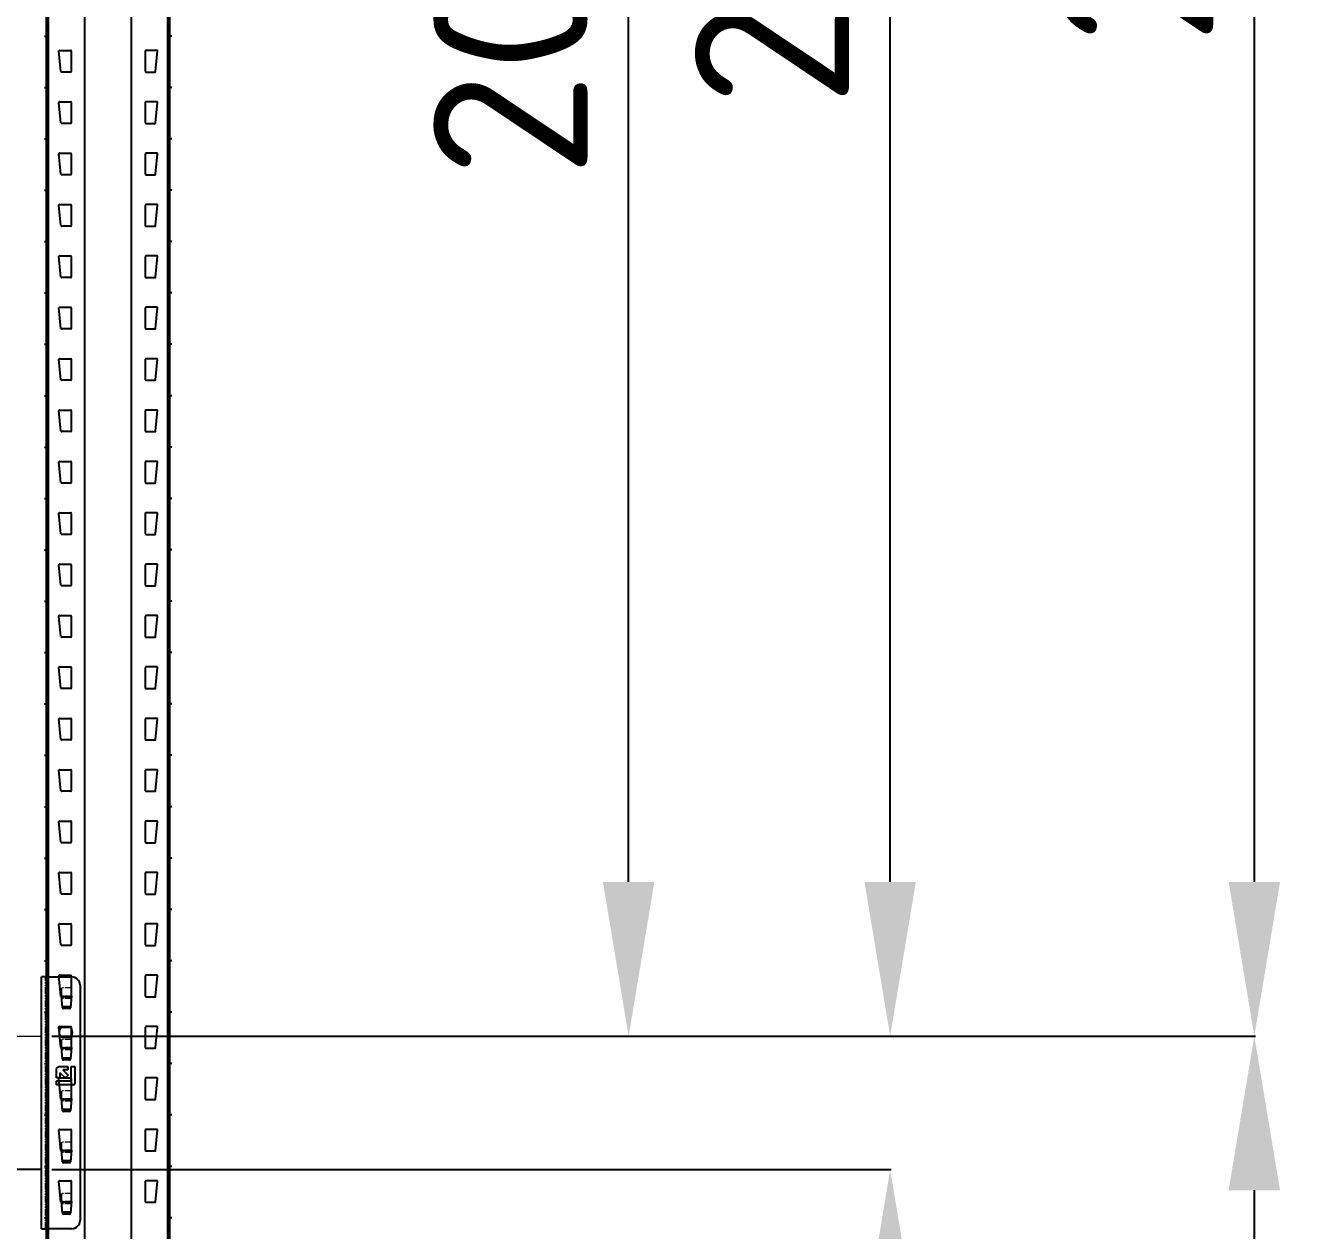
# Model space of a CAD drawing. Header units: millimetres. Extents: x 2140 to 223837, y 2113 to 170313.
# Drawn here: x 172194 to 173438, y 115182 to 116355 of the extents above; entities that cross this region are included whole.
import ezdxf

# ---------------------------------------------------------------- set-up
doc = ezdxf.new("R2010")
doc.units = ezdxf.units.MM
doc.linetypes.add('PHANTOM', pattern=[12.7, 6.35, -1.27, 1.27, -1.27, 1.27, -1.27])
doc.layers.add('0_ANNOT_Dimensions', color=7, linetype='Continuous')
doc.layers.add('2.Стойка', color=7, linetype='Continuous')
doc.layers.add('1.Балка', color=5, linetype='Continuous', lineweight=0)
doc.styles.get("Standard").update_dxf_attribs({"font": 'isocpeur.ttf'})
doc.dimstyles.new('150', dxfattribs={"dimtxt": 150, "dimasz": 150, "dimexe": 1, "dimexo": 10, "dimgap": 40, "dimtad": 1, "dimdec": 0, "dimzin": 0, "dimdsep": 46, "dimtxsty": 'Standard', "dimcen": 0.09, "dimadec": 0, "dimazin": 0, "dimtfac": 1, "dimtdec": 0, "dimtofl": 0, "dimtmove": 0, "dimatfit": 3, "dimfxl": 1, "dimtolj": 1, "dimtzin": 0, "dimarcsym": 0})
doc.dimstyles.new('150 (цвет)', dxfattribs={"dimtxt": 150, "dimasz": 150, "dimexe": 1, "dimexo": 10, "dimgap": -20, "dimtad": 1, "dimdec": 0, "dimzin": 0, "dimdsep": 46, "dimtxsty": 'Standard', "dimcen": 0.09, "dimadec": 0, "dimazin": 0, "dimtfac": 1, "dimtdec": 0, "dimtofl": 0, "dimtmove": 0, "dimatfit": 3, "dimfxl": 1, "dimtfill": 2, "dimtfillclr": 2, "dimtolj": 1, "dimtzin": 0, "dimarcsym": 0})

# ---------------------------------------------------------------- blocks, each defined once
blk = doc.blocks.new('*U494')
at = {"layer": '2.Стойка', "color": 0, "linetype": 'ByBlock'}
for p, q in [((-120, 0), (-120, 12200)), ((-118, 0), (-118, 12200)), ((-82.7, 0), (-82.7, 12200)), ((-37.3, 0), (-37.3, 12200)), ((-2, 0), (-2, 12200)), ((0, 0), (0, 12200)), ((-122, 6615), (-118, 6615)), ((-120, 6620.5), (-118, 6620.5)), ((-120, 6609.5), (-118, 6609.5)), ((0, 6620.5), (-2, 6620.5)), ((2, 6615), (-2, 6615)), ((0, 6609.5), (-2, 6609.5)), ((-106.1, 6580.5), (-108, 6600.5)), ((-107.5, 6601), (-96.5, 6601)), ((-96, 6600.5), (-96, 6580.5)), ((-24, 6600.5), (-24, 6580.5)), ((-12.5, 6601), (-23.5, 6601)), ((-13.9, 6580.5), (-12, 6600.5)), ((-96.5, 6580), (-105.6, 6580)), ((-23.5, 6580), (-14.4, 6580)), ((-122, 6565), (-118, 6565)), ((-120, 6570.5), (-118, 6570.5)), ((-120, 6559.5), (-118, 6559.5)), ((0, 6570.5), (-2, 6570.5)), ((2, 6565), (-2, 6565)), ((0, 6559.5), (-2, 6559.5)), ((-106.1, 6530.5), (-108, 6550.5)), ((-107.5, 6551), (-96.5, 6551)), ((-96, 6550.5), (-96, 6530.5)), ((-24, 6550.5), (-24, 6530.5)), ((-12.5, 6551), (-23.5, 6551)), ((-13.9, 6530.5), (-12, 6550.5)), ((-96.5, 6530), (-105.6, 6530)), ((-23.5, 6530), (-14.4, 6530)), ((-122, 6515), (-118, 6515)), ((-120, 6520.5), (-118, 6520.5)), ((-120, 6509.5), (-118, 6509.5)), ((0, 6520.5), (-2, 6520.5)), ((2, 6515), (-2, 6515)), ((0, 6509.5), (-2, 6509.5)), ((-106.1, 6480.5), (-108, 6500.5)), ((-107.5, 6501), (-96.5, 6501)), ((-96, 6500.5), (-96, 6480.5)), ((-24, 6500.5), (-24, 6480.5)), ((-12.5, 6501), (-23.5, 6501)), ((-13.9, 6480.5), (-12, 6500.5)), ((-96.5, 6480), (-105.6, 6480)), ((-23.5, 6480), (-14.4, 6480)), ((-122, 6465), (-118, 6465)), ((-120, 6470.5), (-118, 6470.5)), ((-120, 6459.5), (-118, 6459.5)), ((0, 6470.5), (-2, 6470.5)), ((2, 6465), (-2, 6465)), ((0, 6459.5), (-2, 6459.5)), ((-106.1, 6430.5), (-108, 6450.5)), ((-107.5, 6451), (-96.5, 6451)), ((-96, 6450.5), (-96, 6430.5)), ((-24, 6450.5), (-24, 6430.5)), ((-12.5, 6451), (-23.5, 6451)), ((-13.9, 6430.5), (-12, 6450.5)), ((-96.5, 6430), (-105.6, 6430)), ((-23.5, 6430), (-14.4, 6430)), ((-122, 6415), (-118, 6415)), ((-120, 6420.5), (-118, 6420.5)), ((-120, 6409.5), (-118, 6409.5)), ((0, 6420.5), (-2, 6420.5)), ((2, 6415), (-2, 6415)), ((0, 6409.5), (-2, 6409.5)), ((-106.1, 6380.5), (-108, 6400.5)), ((-107.5, 6401), (-96.5, 6401)), ((-96, 6400.5), (-96, 6380.5)), ((-24, 6400.5), (-24, 6380.5)), ((-12.5, 6401), (-23.5, 6401)), ((-13.9, 6380.5), (-12, 6400.5)), ((-96.5, 6380), (-105.6, 6380)), ((-23.5, 6380), (-14.4, 6380)), ((-122, 6365), (-118, 6365)), ((-120, 6370.5), (-118, 6370.5)), ((-120, 6359.5), (-118, 6359.5)), ((0, 6370.5), (-2, 6370.5)), ((2, 6365), (-2, 6365)), ((0, 6359.5), (-2, 6359.5)), ((-106.1, 6330.5), (-108, 6350.5)), ((-107.5, 6351), (-96.5, 6351)), ((-96, 6350.5), (-96, 6330.5)), ((-24, 6350.5), (-24, 6330.5)), ((-12.5, 6351), (-23.5, 6351)), ((-13.9, 6330.5), (-12, 6350.5)), ((-96.5, 6330), (-105.6, 6330)), ((-23.5, 6330), (-14.4, 6330)), ((-122, 6315), (-118, 6315)), ((-120, 6320.5), (-118, 6320.5)), ((0, 6320.5), (-2, 6320.5)), ((2, 6315), (-2, 6315)), ((-120, 6309.5), (-118, 6309.5)), ((-106.1, 6280.5), (-108, 6300.5)), ((-107.5, 6301), (-96.5, 6301)), ((-96, 6300.5), (-96, 6280.5)), ((-24, 6300.5), (-24, 6280.5)), ((-12.5, 6301), (-23.5, 6301)), ((-13.9, 6280.5), (-12, 6300.5)), ((0, 6309.5), (-2, 6309.5)), ((-96.5, 6280), (-105.6, 6280)), ((-23.5, 6280), (-14.4, 6280)), ((-122, 6265), (-118, 6265)), ((-120, 6270.5), (-118, 6270.5)), ((0, 6270.5), (-2, 6270.5)), ((2, 6265), (-2, 6265)), ((-120, 6259.5), (-118, 6259.5)), ((-106.1, 6230.5), (-108, 6250.5)), ((-107.5, 6251), (-96.5, 6251)), ((-96, 6250.5), (-96, 6230.5)), ((-24, 6250.5), (-24, 6230.5)), ((-12.5, 6251), (-23.5, 6251)), ((-13.9, 6230.5), (-12, 6250.5)), ((0, 6259.5), (-2, 6259.5)), ((-96.5, 6230), (-105.6, 6230)), ((-23.5, 6230), (-14.4, 6230)), ((-122, 6215), (-118, 6215)), ((-120, 6220.5), (-118, 6220.5)), ((0, 6220.5), (-2, 6220.5)), ((2, 6215), (-2, 6215)), ((-120, 6209.5), (-118, 6209.5)), ((-106.1, 6180.5), (-108, 6200.5)), ((-107.5, 6201), (-96.5, 6201)), ((-96, 6200.5), (-96, 6180.5)), ((-24, 6200.5), (-24, 6180.5)), ((-12.5, 6201), (-23.5, 6201)), ((-13.9, 6180.5), (-12, 6200.5)), ((0, 6209.5), (-2, 6209.5)), ((-96.5, 6180), (-105.6, 6180)), ((-23.5, 6180), (-14.4, 6180)), ((-122, 6165), (-118, 6165)), ((-120, 6170.5), (-118, 6170.5)), ((0, 6170.5), (-2, 6170.5)), ((2, 6165), (-2, 6165)), ((-120, 6159.5), (-118, 6159.5)), ((-106.1, 6130.5), (-108, 6150.5)), ((-107.5, 6151), (-96.5, 6151)), ((-96, 6150.5), (-96, 6130.5)), ((-24, 6150.5), (-24, 6130.5)), ((-12.5, 6151), (-23.5, 6151)), ((-13.9, 6130.5), (-12, 6150.5)), ((0, 6159.5), (-2, 6159.5)), ((-96.5, 6130), (-105.6, 6130)), ((-23.5, 6130), (-14.4, 6130)), ((-122, 6115), (-118, 6115)), ((-120, 6120.5), (-118, 6120.5)), ((0, 6120.5), (-2, 6120.5)), ((2, 6115), (-2, 6115)), ((-120, 6109.5), (-118, 6109.5)), ((-106.1, 6080.5), (-108, 6100.5)), ((-107.5, 6101), (-96.5, 6101)), ((-96, 6100.5), (-96, 6080.5)), ((-24, 6100.5), (-24, 6080.5)), ((-12.5, 6101), (-23.5, 6101)), ((-13.9, 6080.5), (-12, 6100.5)), ((0, 6109.5), (-2, 6109.5)), ((-96.5, 6080), (-105.6, 6080)), ((-23.5, 6080), (-14.4, 6080)), ((-122, 6065), (-118, 6065)), ((-120, 6070.5), (-118, 6070.5)), ((0, 6070.5), (-2, 6070.5)), ((2, 6065), (-2, 6065)), ((-120, 6059.5), (-118, 6059.5)), ((-106.1, 6030.5), (-108, 6050.5)), ((-107.5, 6051), (-96.5, 6051)), ((-96, 6050.5), (-96, 6030.5)), ((-24, 6050.5), (-24, 6030.5)), ((-12.5, 6051), (-23.5, 6051)), ((-13.9, 6030.5), (-12, 6050.5)), ((0, 6059.5), (-2, 6059.5)), ((-96.5, 6030), (-105.6, 6030)), ((-23.5, 6030), (-14.4, 6030)), ((-122, 6015), (-118, 6015)), ((-120, 6020.5), (-118, 6020.5)), ((0, 6020.5), (-2, 6020.5)), ((2, 6015), (-2, 6015)), ((-120, 6009.5), (-118, 6009.5)), ((-106.1, 5980.5), (-108, 6000.5)), ((-107.5, 6001), (-96.5, 6001)), ((-96, 6000.5), (-96, 5980.5)), ((-24, 6000.5), (-24, 5980.5)), ((-12.5, 6001), (-23.5, 6001)), ((-13.9, 5980.5), (-12, 6000.5)), ((0, 6009.5), (-2, 6009.5)), ((-96.5, 5980), (-105.6, 5980)), ((-23.5, 5980), (-14.4, 5980)), ((-122, 5965), (-118, 5965)), ((-120, 5970.5), (-118, 5970.5)), ((0, 5970.5), (-2, 5970.5)), ((2, 5965), (-2, 5965)), ((-120, 5959.5), (-118, 5959.5)), ((-106.1, 5930.5), (-108, 5950.5)), ((-107.5, 5951), (-96.5, 5951)), ((-96, 5950.5), (-96, 5930.5)), ((-24, 5950.5), (-24, 5930.5)), ((-12.5, 5951), (-23.5, 5951)), ((-13.9, 5930.5), (-12, 5950.5)), ((0, 5959.5), (-2, 5959.5)), ((-96.5, 5930), (-105.6, 5930)), ((-23.5, 5930), (-14.4, 5930)), ((-122, 5915), (-118, 5915)), ((-120, 5920.5), (-118, 5920.5)), ((0, 5920.5), (-2, 5920.5)), ((2, 5915), (-2, 5915)), ((-120, 5909.5), (-118, 5909.5)), ((-106.1, 5880.5), (-108, 5900.5)), ((-107.5, 5901), (-96.5, 5901)), ((-96, 5900.5), (-96, 5880.5)), ((-24, 5900.5), (-24, 5880.5)), ((-12.5, 5901), (-23.5, 5901)), ((-13.9, 5880.5), (-12, 5900.5)), ((0, 5909.5), (-2, 5909.5)), ((-96.5, 5880), (-105.6, 5880)), ((-23.5, 5880), (-14.4, 5880)), ((-122, 5865), (-118, 5865)), ((-120, 5870.5), (-118, 5870.5)), ((0, 5870.5), (-2, 5870.5)), ((2, 5865), (-2, 5865)), ((-120, 5859.5), (-118, 5859.5)), ((-106.1, 5830.5), (-108, 5850.5)), ((-107.5, 5851), (-96.5, 5851)), ((-96, 5850.5), (-96, 5830.5)), ((-24, 5850.5), (-24, 5830.5)), ((-12.5, 5851), (-23.5, 5851)), ((-13.9, 5830.5), (-12, 5850.5)), ((0, 5859.5), (-2, 5859.5)), ((-96.5, 5830), (-105.6, 5830)), ((-23.5, 5830), (-14.4, 5830)), ((-122, 5815), (-118, 5815)), ((-120, 5820.5), (-118, 5820.5)), ((0, 5820.5), (-2, 5820.5)), ((2, 5815), (-2, 5815)), ((-120, 5809.5), (-118, 5809.5)), ((-106.1, 5780.5), (-108, 5800.5)), ((-107.5, 5801), (-96.5, 5801)), ((-96, 5800.5), (-96, 5780.5)), ((-24, 5800.5), (-24, 5780.5)), ((-12.5, 5801), (-23.5, 5801)), ((-13.9, 5780.5), (-12, 5800.5)), ((0, 5809.5), (-2, 5809.5)), ((-96.5, 5780), (-105.6, 5780)), ((-23.5, 5780), (-14.4, 5780)), ((-122, 5765), (-118, 5765)), ((-120, 5770.5), (-118, 5770.5)), ((0, 5770.5), (-2, 5770.5)), ((2, 5765), (-2, 5765)), ((-120, 5759.5), (-118, 5759.5)), ((-106.1, 5730.5), (-108, 5750.5)), ((-107.5, 5751), (-96.5, 5751)), ((-96, 5750.5), (-96, 5730.5)), ((-24, 5750.5), (-24, 5730.5)), ((-12.5, 5751), (-23.5, 5751)), ((-13.9, 5730.5), (-12, 5750.5)), ((0, 5759.5), (-2, 5759.5)), ((-96.5, 5730), (-105.6, 5730)), ((-23.5, 5730), (-14.4, 5730)), ((-122, 5715), (-118, 5715)), ((-120, 5720.5), (-118, 5720.5)), ((0, 5720.5), (-2, 5720.5)), ((2, 5715), (-2, 5715)), ((-120, 5709.5), (-118, 5709.5)), ((-106.1, 5680.5), (-108, 5700.5)), ((-107.5, 5701), (-96.5, 5701)), ((-96, 5700.5), (-96, 5680.5)), ((-24, 5700.5), (-24, 5680.5)), ((-12.5, 5701), (-23.5, 5701)), ((-13.9, 5680.5), (-12, 5700.5)), ((0, 5709.5), (-2, 5709.5)), ((-96.5, 5680), (-105.6, 5680)), ((-23.5, 5680), (-14.4, 5680)), ((-122, 5665), (-118, 5665)), ((-120, 5670.5), (-118, 5670.5)), ((0, 5670.5), (-2, 5670.5)), ((2, 5665), (-2, 5665)), ((-120, 5659.5), (-118, 5659.5)), ((-106.1, 5630.5), (-108, 5650.5)), ((-107.5, 5651), (-96.5, 5651)), ((-96, 5650.5), (-96, 5630.5)), ((-24, 5650.5), (-24, 5630.5)), ((-12.5, 5651), (-23.5, 5651)), ((-13.9, 5630.5), (-12, 5650.5)), ((0, 5659.5), (-2, 5659.5)), ((-96.5, 5630), (-105.6, 5630)), ((-23.5, 5630), (-14.4, 5630)), ((-122, 5615), (-118, 5615)), ((-120, 5620.5), (-118, 5620.5)), ((0, 5620.5), (-2, 5620.5)), ((2, 5615), (-2, 5615)), ((-120, 5609.5), (-118, 5609.5)), ((-106.1, 5580.5), (-108, 5600.5)), ((-107.5, 5601), (-96.5, 5601)), ((-96, 5600.5), (-96, 5580.5)), ((-24, 5600.5), (-24, 5580.5)), ((-12.5, 5601), (-23.5, 5601)), ((-13.9, 5580.5), (-12, 5600.5)), ((0, 5609.5), (-2, 5609.5)), ((-96.5, 5580), (-105.6, 5580)), ((-23.5, 5580), (-14.4, 5580)), ((-122, 5565), (-118, 5565)), ((-120, 5570.5), (-118, 5570.5)), ((0, 5570.5), (-2, 5570.5)), ((2, 5565), (-2, 5565)), ((-120, 5559.5), (-118, 5559.5)), ((-106.1, 5530.5), (-108, 5550.5)), ((-107.5, 5551), (-96.5, 5551)), ((-96, 5550.5), (-96, 5530.5)), ((-24, 5550.5), (-24, 5530.5)), ((-12.5, 5551), (-23.5, 5551)), ((-13.9, 5530.5), (-12, 5550.5)), ((0, 5559.5), (-2, 5559.5)), ((-96.5, 5530), (-105.6, 5530)), ((-23.5, 5530), (-14.4, 5530)), ((-122, 5515), (-118, 5515)), ((-120, 5520.5), (-118, 5520.5)), ((0, 5520.5), (-2, 5520.5)), ((2, 5515), (-2, 5515)), ((-120, 5509.5), (-118, 5509.5)), ((-107.5, 5501), (-96.5, 5501)), ((-12.5, 5501), (-23.5, 5501)), ((0, 5509.5), (-2, 5509.5)), ((-106.1, 5480.5), (-108, 5500.5)), ((-96, 5500.5), (-96, 5480.5)), ((-24, 5500.5), (-24, 5480.5)), ((-13.9, 5480.5), (-12, 5500.5)), ((-96.5, 5480), (-105.6, 5480)), ((-23.5, 5480), (-14.4, 5480)), ((-122, 5465), (-118, 5465)), ((-120, 5470.5), (-118, 5470.5)), ((0, 5470.5), (-2, 5470.5)), ((2, 5465), (-2, 5465)), ((-120, 5459.5), (-118, 5459.5)), ((0, 5459.5), (-2, 5459.5))]:
    blk.add_line(p, q, dxfattribs=at)
for centre, start, end in [((-107.5, 6600.5), 90, 185.4403), ((-96.5, 6600.5), 0, 90), ((-23.5, 6600.5), 90, 180), ((-12.5, 6600.5), 354.5597, 90), ((-105.6, 6580.5), 185.4403, 270), ((-96.5, 6580.5), 270, 0), ((-23.5, 6580.5), 180, 270), ((-14.4, 6580.5), 270, 354.5597), ((-107.5, 6550.5), 90, 185.4403), ((-96.5, 6550.5), 0, 90), ((-23.5, 6550.5), 90, 180), ((-12.5, 6550.5), 354.5597, 90), ((-105.6, 6530.5), 185.4403, 270), ((-96.5, 6530.5), 270, 0), ((-23.5, 6530.5), 180, 270), ((-14.4, 6530.5), 270, 354.5597), ((-107.5, 6500.5), 90, 185.4403), ((-96.5, 6500.5), 0, 90), ((-23.5, 6500.5), 90, 180), ((-12.5, 6500.5), 354.5597, 90), ((-105.6, 6480.5), 185.4403, 270), ((-96.5, 6480.5), 270, 0), ((-23.5, 6480.5), 180, 270), ((-14.4, 6480.5), 270, 354.5597), ((-107.5, 6450.5), 90, 185.4403), ((-96.5, 6450.5), 0, 90), ((-23.5, 6450.5), 90, 180), ((-12.5, 6450.5), 354.5597, 90), ((-105.6, 6430.5), 185.4403, 270), ((-96.5, 6430.5), 270, 0), ((-23.5, 6430.5), 180, 270), ((-14.4, 6430.5), 270, 354.5597), ((-107.5, 6400.5), 90, 185.4403), ((-96.5, 6400.5), 0, 90), ((-23.5, 6400.5), 90, 180), ((-12.5, 6400.5), 354.5597, 90), ((-105.6, 6380.5), 185.4403, 270), ((-96.5, 6380.5), 270, 0), ((-23.5, 6380.5), 180, 270), ((-14.4, 6380.5), 270, 354.5597), ((-107.5, 6350.5), 90, 185.4403), ((-96.5, 6350.5), 0, 90), ((-23.5, 6350.5), 90, 180), ((-12.5, 6350.5), 354.5597, 90), ((-105.6, 6330.5), 185.4403, 270), ((-96.5, 6330.5), 270, 0), ((-23.5, 6330.5), 180, 270), ((-14.4, 6330.5), 270, 354.5597), ((-107.5, 6300.5), 90, 185.4403), ((-96.5, 6300.5), 0, 90), ((-23.5, 6300.5), 90, 180), ((-12.5, 6300.5), 354.5597, 90), ((-105.6, 6280.5), 185.4403, 270), ((-96.5, 6280.5), 270, 0), ((-23.5, 6280.5), 180, 270), ((-14.4, 6280.5), 270, 354.5597), ((-107.5, 6250.5), 90, 185.4403), ((-96.5, 6250.5), 0, 90), ((-23.5, 6250.5), 90, 180), ((-12.5, 6250.5), 354.5597, 90), ((-105.6, 6230.5), 185.4403, 270), ((-96.5, 6230.5), 270, 0), ((-23.5, 6230.5), 180, 270), ((-14.4, 6230.5), 270, 354.5597), ((-107.5, 6200.5), 90, 185.4403), ((-96.5, 6200.5), 0, 90), ((-23.5, 6200.5), 90, 180), ((-12.5, 6200.5), 354.5597, 90), ((-105.6, 6180.5), 185.4403, 270), ((-96.5, 6180.5), 270, 0), ((-23.5, 6180.5), 180, 270), ((-14.4, 6180.5), 270, 354.5597), ((-107.5, 6150.5), 90, 185.4403), ((-96.5, 6150.5), 0, 90), ((-23.5, 6150.5), 90, 180), ((-12.5, 6150.5), 354.5597, 90), ((-105.6, 6130.5), 185.4403, 270), ((-96.5, 6130.5), 270, 0), ((-23.5, 6130.5), 180, 270), ((-14.4, 6130.5), 270, 354.5597), ((-107.5, 6100.5), 90, 185.4403), ((-96.5, 6100.5), 0, 90), ((-23.5, 6100.5), 90, 180), ((-12.5, 6100.5), 354.5597, 90), ((-105.6, 6080.5), 185.4403, 270), ((-96.5, 6080.5), 270, 0), ((-23.5, 6080.5), 180, 270), ((-14.4, 6080.5), 270, 354.5597), ((-107.5, 6050.5), 90, 185.4403), ((-96.5, 6050.5), 0, 90), ((-23.5, 6050.5), 90, 180), ((-12.5, 6050.5), 354.5597, 90), ((-105.6, 6030.5), 185.4403, 270), ((-96.5, 6030.5), 270, 0), ((-23.5, 6030.5), 180, 270), ((-14.4, 6030.5), 270, 354.5597), ((-107.5, 6000.5), 90, 185.4403), ((-96.5, 6000.5), 0, 90), ((-23.5, 6000.5), 90, 180), ((-12.5, 6000.5), 354.5597, 90), ((-105.6, 5980.5), 185.4403, 270), ((-96.5, 5980.5), 270, 0), ((-23.5, 5980.5), 180, 270), ((-14.4, 5980.5), 270, 354.5597), ((-107.5, 5950.5), 90, 185.4403), ((-96.5, 5950.5), 0, 90), ((-23.5, 5950.5), 90, 180), ((-12.5, 5950.5), 354.5597, 90), ((-105.6, 5930.5), 185.4403, 270), ((-96.5, 5930.5), 270, 0), ((-23.5, 5930.5), 180, 270), ((-14.4, 5930.5), 270, 354.5597), ((-107.5, 5900.5), 90, 185.4403), ((-96.5, 5900.5), 0, 90), ((-23.5, 5900.5), 90, 180), ((-12.5, 5900.5), 354.5597, 90), ((-105.6, 5880.5), 185.4403, 270), ((-96.5, 5880.5), 270, 0), ((-23.5, 5880.5), 180, 270), ((-14.4, 5880.5), 270, 354.5597), ((-107.5, 5850.5), 90, 185.4403), ((-96.5, 5850.5), 0, 90), ((-23.5, 5850.5), 90, 180), ((-12.5, 5850.5), 354.5597, 90), ((-105.6, 5830.5), 185.4403, 270), ((-96.5, 5830.5), 270, 0), ((-23.5, 5830.5), 180, 270), ((-14.4, 5830.5), 270, 354.5597), ((-107.5, 5800.5), 90, 185.4403), ((-96.5, 5800.5), 0, 90), ((-23.5, 5800.5), 90, 180), ((-12.5, 5800.5), 354.5597, 90), ((-105.6, 5780.5), 185.4403, 270), ((-96.5, 5780.5), 270, 0), ((-23.5, 5780.5), 180, 270), ((-14.4, 5780.5), 270, 354.5597), ((-107.5, 5750.5), 90, 185.4403), ((-96.5, 5750.5), 0, 90), ((-23.5, 5750.5), 90, 180), ((-12.5, 5750.5), 354.5597, 90), ((-105.6, 5730.5), 185.4403, 270), ((-96.5, 5730.5), 270, 0), ((-23.5, 5730.5), 180, 270), ((-14.4, 5730.5), 270, 354.5597), ((-107.5, 5700.5), 90, 185.4403), ((-96.5, 5700.5), 0, 90), ((-23.5, 5700.5), 90, 180), ((-12.5, 5700.5), 354.5597, 90), ((-105.6, 5680.5), 185.4403, 270), ((-96.5, 5680.5), 270, 0), ((-23.5, 5680.5), 180, 270), ((-14.4, 5680.5), 270, 354.5597), ((-107.5, 5650.5), 90, 185.4403), ((-96.5, 5650.5), 0, 90), ((-23.5, 5650.5), 90, 180), ((-12.5, 5650.5), 354.5597, 90), ((-105.6, 5630.5), 185.4403, 270), ((-96.5, 5630.5), 270, 0), ((-23.5, 5630.5), 180, 270), ((-14.4, 5630.5), 270, 354.5597), ((-107.5, 5600.5), 90, 185.4403), ((-96.5, 5600.5), 0, 90), ((-23.5, 5600.5), 90, 180), ((-12.5, 5600.5), 354.5597, 90), ((-105.6, 5580.5), 185.4403, 270), ((-96.5, 5580.5), 270, 0), ((-23.5, 5580.5), 180, 270), ((-14.4, 5580.5), 270, 354.5597), ((-107.5, 5550.5), 90, 185.4403), ((-96.5, 5550.5), 0, 90), ((-23.5, 5550.5), 90, 180), ((-12.5, 5550.5), 354.5597, 90), ((-105.6, 5530.5), 185.4403, 270), ((-96.5, 5530.5), 270, 0), ((-23.5, 5530.5), 180, 270), ((-14.4, 5530.5), 270, 354.5597), ((-107.5, 5500.5), 90, 185.4403), ((-96.5, 5500.5), 0, 90), ((-23.5, 5500.5), 90, 180), ((-12.5, 5500.5), 354.5597, 90), ((-105.6, 5480.5), 185.4403, 270), ((-96.5, 5480.5), 270, 0), ((-23.5, 5480.5), 180, 270), ((-14.4, 5480.5), 270, 354.5597)]:
    blk.add_arc(centre, 0.5, start, end, dxfattribs=at)
blk = doc.blocks.new('*D952')
at = {"layer": '0_ANNOT_Dimensions', "color": 0, "lineweight": -2, "transparency": 16777216}
for p, q in [((172219.1, 115241.3), (173036, 115241.3)), ((173035, 109872.5), (173035, 115091.3)), ((172284.1, 109722.5), (173036, 109722.5))]:
    blk.add_line(p, q, dxfattribs=at)
at = {"layer": '0_ANNOT_Dimensions', "color": 0, "transparency": 16777216}
for points in [[(173010, 115091.3), (173060, 115091.3), (173035, 115241.3)], [(173010, 109872.5), (173060, 109872.5), (173035, 109722.5)]]:
    blk.add_solid(points, dxfattribs=at)
at = {"layer": 'Defpoints', "color": 0, "transparency": 16777216}
for p in [(172209.1, 115241.3), (173035, 115241.3), (172274.1, 109722.5)]:
    blk.add_point(p, dxfattribs=at)
at = {"layer": '0_ANNOT_Dimensions', "color": 0, "transparency": 16777216, "insert": (172920, 112481.9), "char_height": 150, "attachment_point": 5, "rotation": 90}
blk.add_mtext('\\A1;5519', dxfattribs=at)
blk = doc.blocks.new('*D953')
at = {"layer": '0_ANNOT_Dimensions', "color": 0, "lineweight": -2, "transparency": 16777216}
for p, q in [((172219.1, 115371.3), (173390.4, 115371.3)), ((173389.4, 109872.5), (173389.4, 115221.3)), ((172357.1, 109722.5), (173390.4, 109722.5))]:
    blk.add_line(p, q, dxfattribs=at)
at = {"layer": '0_ANNOT_Dimensions', "color": 0, "transparency": 16777216}
for points in [[(173364.4, 115221.3), (173414.4, 115221.3), (173389.4, 115371.3)], [(173364.4, 109872.5), (173414.4, 109872.5), (173389.4, 109722.5)]]:
    blk.add_solid(points, dxfattribs=at)
at = {"layer": 'Defpoints', "color": 0, "transparency": 16777216}
for p in [(172209.1, 115371.3), (173389.4, 115371.3), (172347.1, 109722.5)]:
    blk.add_point(p, dxfattribs=at)
at = {"layer": '0_ANNOT_Dimensions', "color": 0, "transparency": 16777216, "insert": (173274.4, 112546.9), "char_height": 150, "attachment_point": 5, "rotation": 90}
blk.add_mtext('\\A1;5649', dxfattribs=at)
blk = doc.blocks.new('*D955')
at = {"layer": '0_ANNOT_Dimensions', "color": 0, "lineweight": -2, "transparency": 16777216}
for p, q in [((172219.1, 117721.3), (174247, 117721.3)), ((174246, 109872.5), (174246, 117571.3)), ((174226, 113936.9), (174036, 113936.9)), ((174036, 113936.9), (174036, 113506.9)), ((174226, 113506.9), (174226, 113936.9)), ((174036, 113506.9), (174226, 113506.9)), ((172357.1, 109722.5), (174247, 109722.5))]:
    blk.add_line(p, q, dxfattribs=at)
at = {"layer": '0_ANNOT_Dimensions', "color": 0, "transparency": 16777216}
for points in [[(174221, 117571.3), (174271, 117571.3), (174246, 117721.3)], [(174221, 109872.5), (174271, 109872.5), (174246, 109722.5)]]:
    blk.add_solid(points, dxfattribs=at)
at = {"layer": 'Defpoints', "color": 0, "transparency": 16777216}
for p in [(172209.1, 117721.3), (174246, 117721.3), (172347.1, 109722.5)]:
    blk.add_point(p, dxfattribs=at)
at = {"layer": '0_ANNOT_Dimensions', "color": 0, "transparency": 16777216, "insert": (174131, 113721.9), "char_height": 150, "attachment_point": 5, "rotation": 90, "bg_fill": 1, "box_fill_scale": 1.1, "bg_fill_color": 2, "bg_fill_transparency": 0}
blk.add_mtext('\\A1;7999', dxfattribs=at)
blk = doc.blocks.new('*D956')
at = {"layer": '0_ANNOT_Dimensions', "color": 0, "lineweight": -2, "transparency": 16777216}
for p, q in [((172219.1, 119721.3), (174543.8, 119721.3)), ((174542.8, 109872.5), (174542.8, 119571.3)), ((172357.1, 109722.5), (174543.8, 109722.5))]:
    blk.add_line(p, q, dxfattribs=at)
at = {"layer": '0_ANNOT_Dimensions', "color": 0, "transparency": 16777216}
for points in [[(174517.8, 119571.3), (174567.8, 119571.3), (174542.8, 119721.3)], [(174517.8, 109872.5), (174567.8, 109872.5), (174542.8, 109722.5)]]:
    blk.add_solid(points, dxfattribs=at)
at = {"layer": 'Defpoints', "color": 0, "transparency": 16777216}
for p in [(172209.1, 119721.3), (174542.8, 119721.3), (172347.1, 109722.5)]:
    blk.add_point(p, dxfattribs=at)
at = {"layer": '0_ANNOT_Dimensions', "color": 0, "transparency": 16777216, "insert": (174427.8, 114721.9), "char_height": 150, "attachment_point": 5, "rotation": 90}
blk.add_mtext('\\A1;9999', dxfattribs=at)
blk = doc.blocks.new('*D960')
at = {"layer": '0_ANNOT_Dimensions', "color": 0, "lineweight": -2, "transparency": 16777216}
for p, q in [((172219.1, 117591.3), (173036, 117591.3)), ((173035, 115521.3), (173035, 117441.3)), ((172219.1, 115371.3), (173036, 115371.3))]:
    blk.add_line(p, q, dxfattribs=at)
at = {"layer": '0_ANNOT_Dimensions', "color": 0, "transparency": 16777216}
for points in [[(173010, 117441.3), (173060, 117441.3), (173035, 117591.3)], [(173010, 115521.3), (173060, 115521.3), (173035, 115371.3)]]:
    blk.add_solid(points, dxfattribs=at)
at = {"layer": 'Defpoints', "color": 0, "transparency": 16777216}
for p in [(172209.1, 117591.3), (173035, 117591.3), (172209.1, 115371.3)]:
    blk.add_point(p, dxfattribs=at)
at = {"layer": '0_ANNOT_Dimensions', "color": 0, "transparency": 16777216, "insert": (172920, 116481.3), "char_height": 150, "attachment_point": 5, "rotation": 90}
blk.add_mtext('\\A1;2220', dxfattribs=at)
blk = doc.blocks.new('*D961')
at = {"layer": '0_ANNOT_Dimensions', "color": 0, "lineweight": -2, "transparency": 16777216}
for p, q in [((172219.1, 117721.3), (173390.4, 117721.3)), ((173389.4, 115521.3), (173389.4, 117571.3)), ((172219.1, 115371.3), (173390.4, 115371.3))]:
    blk.add_line(p, q, dxfattribs=at)
at = {"layer": '0_ANNOT_Dimensions', "color": 0, "transparency": 16777216}
for points in [[(173364.4, 117571.3), (173414.4, 117571.3), (173389.4, 117721.3)], [(173364.4, 115521.3), (173414.4, 115521.3), (173389.4, 115371.3)]]:
    blk.add_solid(points, dxfattribs=at)
at = {"layer": 'Defpoints', "color": 0, "transparency": 16777216}
for p in [(172209.1, 117721.3), (173389.4, 117721.3), (172209.1, 115371.3)]:
    blk.add_point(p, dxfattribs=at)
at = {"layer": '0_ANNOT_Dimensions', "color": 0, "transparency": 16777216, "insert": (173274.4, 116546.3), "char_height": 150, "attachment_point": 5, "rotation": 90}
blk.add_mtext('\\A1;2350', dxfattribs=at)
blk = doc.blocks.new('*U432')
at = {"layer": '1.Балка', "color": 0, "linetype": 'Continuous', "lineweight": 25}
for p, q in [((2705, -210.7), (2705, 34.3)), ((2712.5, 34.3), (2705, 34.3)), ((2712.5, 34.3), (2734.5, 34.3)), ((2742.5, 26.3), (2742.5, -202.7)), ((2724.6, 15.8), (2724.6, 23.6)), ((2725.6, 4.4), (2724.6, 15.8)), ((2734.2, 15.8), (2733.2, 4.4)), ((2734.2, 15.8), (2734.2, 23.6)), ((2732.4, 5.3), (2726.4, 5.3)), ((2732.2, 3.5), (2726.6, 3.5)), ((2724.9, -14.7), (2732.5, -14.7)), ((2732.5, -24.7), (2724.9, -24.7)), ((2724.6, -34.2), (2724.6, -26.4)), ((2725.6, -45.6), (2724.6, -34.2)), ((2734.2, -34.2), (2733.2, -45.6)), ((2734.2, -34.2), (2734.2, -26.4)), ((2732.4, -44.7), (2726.4, -44.7)), ((2732.2, -46.5), (2726.6, -46.5)), ((2719.5, -54.9), (2721.8, -52.7)), ((2719.5, -63.9), (2719.5, -54.9)), ((2721.8, -52.7), (2730.8, -52.7)), ((2728, -64), (2723, -59)), ((2723, -59), (2723, -63.9)), ((2725.8, -56.2), (2730.9, -61.2)), ((2730.8, -56.2), (2725.8, -56.2)), ((2730.9, -61.2), (2728, -64)), ((2730.8, -52.7), (2730.8, -56.2)), ((2733.8, -66.9), (2733.8, -52.7)), ((2733.8, -52.7), (2737.5, -52.7)), ((2737.5, -52.7), (2737.5, -69.2)), ((2723, -63.9), (2719.5, -63.9)), ((2719.5, -70.7), (2719.5, -66.9)), ((2719.5, -66.9), (2733.8, -66.9)), ((2736, -70.7), (2719.5, -70.7)), ((2724.6, -84.2), (2724.6, -76.4)), ((2725.6, -95.6), (2724.6, -84.2)), ((2734.2, -84.2), (2733.2, -95.6)), ((2734.2, -84.2), (2734.2, -76.4)), ((2732.4, -94.7), (2726.4, -94.7)), ((2732.2, -96.5), (2726.6, -96.5)), ((2724.6, -134.2), (2724.6, -126.4)), ((2725.6, -145.6), (2724.6, -134.2)), ((2734.2, -134.2), (2733.2, -145.6)), ((2734.2, -134.2), (2734.2, -126.4)), ((2732.4, -144.7), (2726.4, -144.7)), ((2732.2, -146.5), (2726.6, -146.5)), ((2705, -153.2), (5, -153.2)), ((2724.6, -184.2), (2724.6, -176.4)), ((2725.6, -195.6), (2724.6, -184.2)), ((2734.2, -184.2), (2733.2, -195.6)), ((2734.2, -184.2), (2734.2, -176.4)), ((2732.4, -194.7), (2726.4, -194.7)), ((2732.2, -196.5), (2726.6, -196.5)), ((2705, -210.7), (2712.5, -210.7)), ((2734.5, -210.7), (2712.5, -210.7))]:
    blk.add_line(p, q, dxfattribs=at)
at = {"layer": '1.Балка', "color": 0, "linetype": 'PHANTOM', "lineweight": 18}
for p, q in [((2709, -210.7), (2709, 34.3)), ((2734.2, 23.6), (2724.6, 23.6)), ((2734.2, 15.7), (2724.6, 15.7)), ((2734.1, 14.7), (2724.7, 14.7)), ((2734, 13.5), (2724.8, 13.5)), ((2734.2, -26.4), (2724.6, -26.4)), ((2734.2, -34.3), (2724.6, -34.3)), ((2734.1, -35.3), (2724.7, -35.3)), ((2734, -36.5), (2724.8, -36.5)), ((2734.2, -76.4), (2724.6, -76.4)), ((2734.2, -84.3), (2724.6, -84.3)), ((2734.1, -85.3), (2724.7, -85.3)), ((2734, -86.5), (2724.8, -86.5)), ((2734.2, -126.4), (2724.6, -126.4)), ((2734.2, -134.3), (2724.6, -134.3)), ((2734.1, -135.3), (2724.7, -135.3)), ((2734, -136.5), (2724.8, -136.5)), ((2734.2, -176.4), (2724.6, -176.4)), ((2734.2, -184.3), (2724.6, -184.3)), ((2734.1, -185.3), (2724.7, -185.3)), ((2734, -186.5), (2724.8, -186.5))]:
    blk.add_line(p, q, dxfattribs=at)
at = {"layer": '1.Балка', "color": 0}
blk.add_line((5, -23.2), (2705, -23.2), dxfattribs=at)
at = {"layer": '1.Балка', "color": 0, "linetype": 'Continuous', "lineweight": 25}
for centre, radius, start, end in [((2734.5, 26.3), 8, 0.0004, 89.9997), ((2726.4, 6.3), 0.99, 185.9117, 270.8038), ((2726.6, 4.5), 1.03, 183.6643, 268.5085), ((2726.6, 4.5), 1, 185.0015, 269.9986), ((2732.2, 4.5), 1.03, 271.4915, 356.3357), ((2732.2, 4.5), 1, 269.9955, 355.0045), ((2732.4, 6.3), 0.99, 269.1962, 354.0883), ((2728.2, -19.7), 6, 123.5568, 236.4432), ((2729.2, -19.7), 6, 303.5568, 56.4432), ((2726.4, -43.7), 0.99, 185.9116, 270.8034), ((2726.6, -45.5), 1.03, 183.6646, 268.5085), ((2726.6, -45.5), 1, 185.0015, 269.9986), ((2732.2, -45.5), 1.03, 271.4915, 356.3354), ((2732.2, -45.5), 1, 269.9955, 355.0045), ((2732.4, -43.7), 0.99, 269.1966, 354.0884), ((2736, -69.2), 1.5, 270, 359.9996), ((2726.4, -93.7), 0.99, 185.9118, 270.8034), ((2726.6, -95.5), 1.03, 183.6645, 268.5084), ((2726.6, -95.5), 1, 185.0015, 269.9986), ((2732.2, -95.5), 1.03, 271.4916, 356.3355), ((2732.2, -95.5), 1, 269.9955, 355.0044), ((2732.4, -93.7), 0.99, 269.1966, 354.0882), ((2726.4, -143.7), 0.99, 185.9119, 270.8034), ((2726.6, -145.5), 1.03, 183.6645, 268.5083), ((2726.6, -145.5), 1, 185.0015, 269.9986), ((2732.2, -145.5), 1.03, 271.4917, 356.3355), ((2732.2, -145.5), 1, 269.9955, 355.0045), ((2732.4, -143.7), 0.99, 269.1966, 354.0881), ((2726.4, -193.7), 0.99, 185.9116, 270.8034), ((2726.6, -195.5), 1.03, 183.6643, 268.5085), ((2726.6, -195.5), 1, 185.0015, 269.9986), ((2732.2, -195.5), 1.03, 271.4915, 356.3357), ((2732.2, -195.5), 1, 269.9955, 355.0045), ((2732.4, -193.7), 0.99, 269.1966, 354.0884), ((2734.5, -202.7), 8, 270.0003, 359.9996)]:
    blk.add_arc(centre, radius, start, end, dxfattribs=at)
blk = doc.blocks.new('*D1115')
at = {"layer": '0_ANNOT_Dimensions', "color": 0, "lineweight": -2, "transparency": 16777216}
for p, q in [((172219.1, 117463.8), (172781.5, 117463.8)), ((172780.5, 115521.3), (172780.5, 117313.8)), ((172219.1, 115371.3), (172781.5, 115371.3))]:
    blk.add_line(p, q, dxfattribs=at)
at = {"layer": '0_ANNOT_Dimensions', "color": 0, "transparency": 16777216}
for points in [[(172755.5, 117313.8), (172805.5, 117313.8), (172780.5, 117463.8)], [(172755.5, 115521.3), (172805.5, 115521.3), (172780.5, 115371.3)]]:
    blk.add_solid(points, dxfattribs=at)
at = {"layer": 'Defpoints', "color": 0, "transparency": 16777216}
for p in [(172209.1, 117463.8), (172780.5, 117463.8), (172209.1, 115371.3)]:
    blk.add_point(p, dxfattribs=at)
at = {"layer": '0_ANNOT_Dimensions', "color": 0, "transparency": 16777216, "insert": (172665.5, 116417.6), "char_height": 150, "attachment_point": 5, "rotation": 90}
blk.add_mtext('\\A1;2093', dxfattribs=at)

msp = doc.modelspace()

# ---------------------------------------------------------------- block references
at = {"layer": '1.Балка', "color": 1}
msp.add_blockref('*U432', (169504.1, 115394.5), dxfattribs=at)
at = {"layer": '2.Стойка', "color": 0}
msp.add_blockref('*U494', (172334.1, 109729.5), dxfattribs=at)

# ---------------------------------------------------------------- dimensions: what is measured, and where the dimension line sits
at = {"layer": '0_ANNOT_Dimensions'}
for base, p1, p2, picture, middle in [((174542.8, 119721.3), (172347.1, 109722.5), (172209.1, 119721.3), '*D956', (174427.8, 114721.9)), ((173389.4, 117721.3), (172209.1, 115371.3), (172209.1, 117721.3), '*D961', (173274.4, 116546.3)), ((173389.4, 115371.3), (172347.1, 109722.5), (172209.1, 115371.3), '*D953', (173274.4, 112546.9))]:
    dim = msp.add_linear_dim(base=base, p1=p1, p2=p2, angle=90, dimstyle='150', dxfattribs=at)
    dim.commit()
    dim.dimension.update_dxf_attribs({"geometry": picture, "text_midpoint": middle})
at = {"layer": '0_ANNOT_Dimensions', "color": 6}
dim = msp.add_linear_dim(base=(174246, 117721.3), p1=(172347.1, 109722.5), p2=(172209.1, 117721.3), angle=90, dimstyle='150 (цвет)', dxfattribs=at)
dim.commit()
dim.dimension.update_dxf_attribs({"geometry": '*D955', "text_midpoint": (174131, 113721.9)})
at = {"layer": '0_ANNOT_Dimensions', "color": 1}
for base, p1, p2, picture, middle in [((173035, 117591.3), (172209.1, 115371.3), (172209.1, 117591.3), '*D960', (172920, 116481.3)), ((173035, 115241.3), (172274.1, 109722.5), (172209.1, 115241.3), '*D952', (172920, 112481.9))]:
    dim = msp.add_linear_dim(base=base, p1=p1, p2=p2, angle=90, dimstyle='150', dxfattribs=at)
    dim.commit()
    dim.dimension.update_dxf_attribs({"geometry": picture, "text_midpoint": middle})
at = {"layer": '0_ANNOT_Dimensions', "color": 3}
dim = msp.add_linear_dim(base=(172780.4825, 117463.80926), p1=(172209.12089, 115371.30925), p2=(172209.12089, 117463.80926), angle=90, dimstyle='150', dxfattribs=at)
dim.commit()
dim.dimension.update_dxf_attribs({"geometry": '*D1115', "text_midpoint": (172665.4825, 116417.55926)})

doc.saveas('drawing.dxf')
